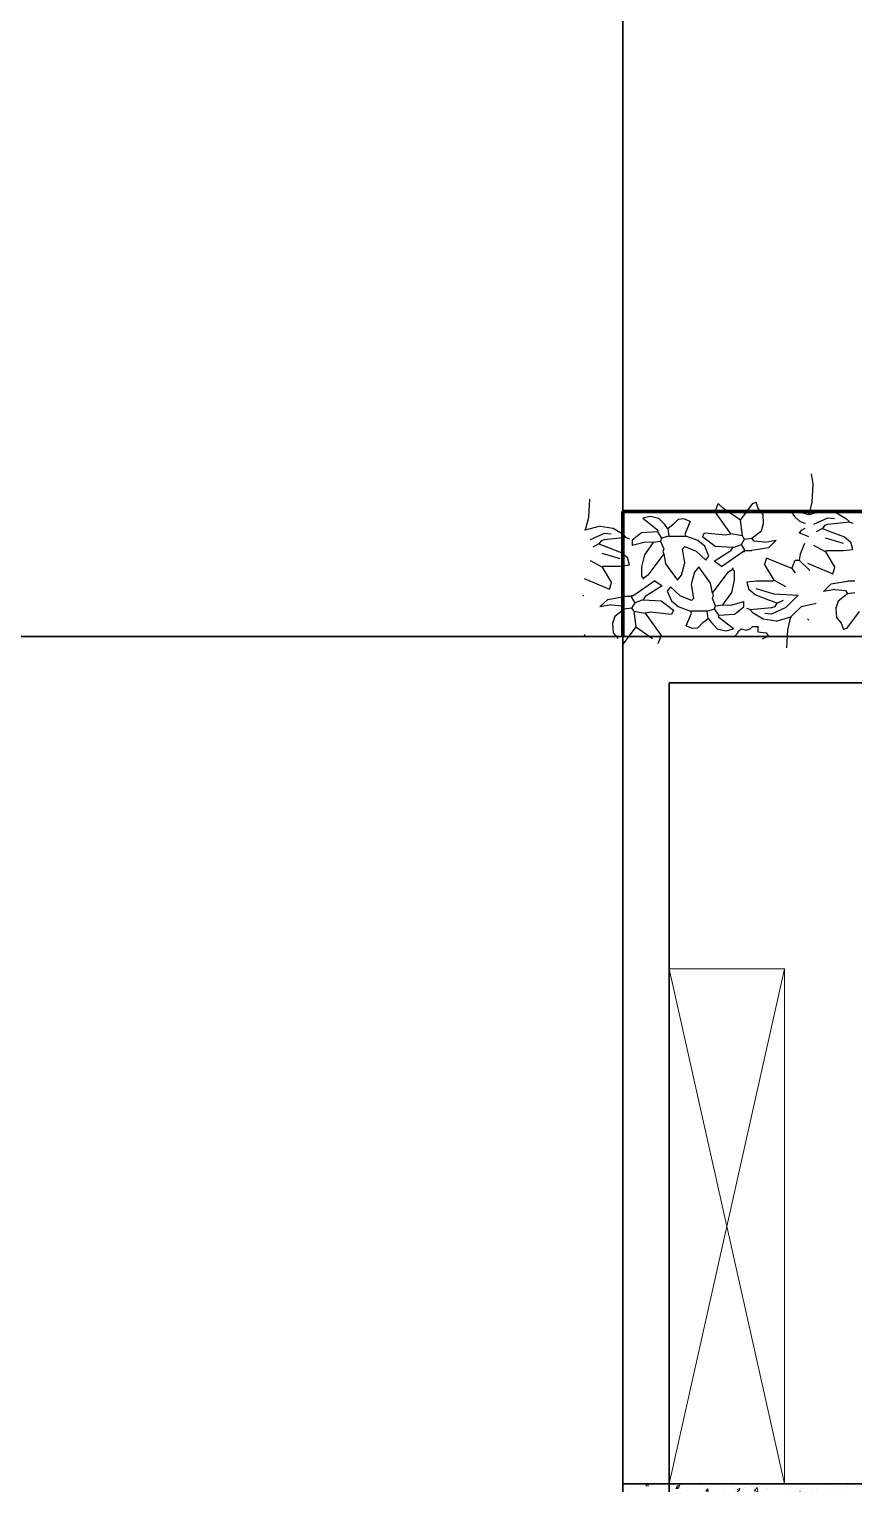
# Model space of a CAD drawing. Header units: inches. Extents: x 2013 to 15569, y -2551 to 2524.
# Drawn here: x 2847.7 to 3097.9, y 704.6 to 1146 of the extents above; entities that cross this region are included whole.
import ezdxf

# ---------------------------------------------------------------- set-up
doc = ezdxf.new("R2010")
doc.units = ezdxf.units.IN
doc.header["$MEASUREMENT"] = 0
for name, color, linetype, lineweight in [('A-FLOR-FTPT', 6, 'Continuous', 70), ('A-FLOR-PATT', 8, 'Continuous', 18), ('A-FURN', 8, 'Continuous', 18), ('A-WALL-FULL', 7, 'Continuous', 35), ('costruzioni', 2, 'Continuous', 35)]:
    doc.layers.add(name, color=color, linetype=linetype, lineweight=lineweight)
doc.layers.add('VERDE_siepe', color=96, linetype='Continuous')

msp = doc.modelspace()

# ---------------------------------------------------------------- hatches: boundary and pattern name
at = {"layer": 'A-FLOR-PATT'}
h = msp.add_hatch(dxfattribs=at)
h.set_pattern_fill('AR-CONC', color=256, scale=0.05, style=0)
h.set_pattern_definition([(50, (6369.254, 8814.728), (9.1092334, -0.796954), [0.9525, -10.4775]), (355, (6369.254, 8814.728), (-1.762141, 9.552832), [0.762, -8.382]), (100.451, (6370.013, 8814.662), (7.347125, 8.755834), [0.8095, -8.9045]), (46.1842, (6369.254, 8817.268), (13.553952, -2.102116), [1.42875, -15.71625]), (96.6356, (6370.383, 8817.093), (11.870212, 12.371278), [1.21425, -13.35675]), (351.184, (6369.254, 8817.268), (11.87023, 12.371256), [1.143, -12.573]), (21, (6370.524, 8816.633), (7.580744, -5.113276), [0.9525, -10.4775]), (326, (6370.524, 8816.633), (3.090101, 9.209398), [0.762, -8.382]), (71.4514, (6371.155, 8816.207), (10.6708245, 4.096143), [0.8095, -8.9045]), (37.5, (6369.2537, 8814.7284), (0.1544302, 4.227752), [0, -8.2804, 0, -8.509, 0, -8.41375]), (7.5, (6369.2537, 8814.7284), (3.3409831, 5.0090287), [0, -4.8514, 0, -8.0899, 0, -3.20675]), (327.5, (6366.4216, 8814.7284), (6.7795298, -0.2864372), [0, -3.175, 0, -9.906, 0, -13.1445]), (317.5, (6365.1516, 8814.7284), (7.406459, 1.2713246), [0, -4.1275, 0, -6.5786, 0, -9.3345])])
h.paths.add_polyline_path([(3027.796, 704.638), (3027.796, 690.638), (3127.796, 690.638), (3127.796, 704.208, 0.3668147), (3124.658, 703.638), (3124.271, 703.956, -0.0895784), (3125.075, 704.638)])

# ---------------------------------------------------------------- linework, layer by layer
at = {"layer": 'A-FLOR-FTPT'}
for p in [(3934.796, 999.638), (3027.796, 961.697)]:
    msp.add_line(p, (3027.796, 999.638), dxfattribs=at)
at = {"layer": 'A-FURN'}
for p, q in [((3041.796, 860.888), (3041.796, 722.215)), ((3041.796, 860.888), (3076.796, 860.888)), ((3041.796, 860.888), (3076.796, 704.638)), ((3041.796, 704.638), (3076.796, 860.888)), ((3076.796, 860.888), (3076.796, 704.638)), ((3041.796, 704.638), (3076.796, 704.638))]:
    msp.add_line(p, q, dxfattribs=at)
at = {"layer": 'A-WALL-FULL'}
for p, q in [((3027.796, 704.638), (3027.796, 961.697)), ((3342.077, 961.697), (3027.796, 961.697)), ((3041.796, 690.638), (3041.796, 947.697)), ((3327.796, 947.697), (3041.796, 947.697)), ((3027.796, 704.638), (3027.796, 690.638))]:
    msp.add_line(p, q, dxfattribs=at)
msp.add_lwpolyline([(3027.796, 704.638), (3127.796, 704.638), (3127.796, 690.638), (3027.796, 690.638)], close=True, dxfattribs=at)
at = {"layer": 'costruzioni'}
for p, q in [((3027.796, 961.697), (3027.796, 2523.5)), ((2012.639, 961.697), (3027.796, 961.697))]:
    msp.add_line(p, q, dxfattribs=at)
at = {"layer": 'VERDE_siepe'}
for p, q in [((3084.937, 1011.097), (3085.376, 1008.028)), ((3085.376, 1008.028), (3085.083, 1002.505)), ((3017.617, 1003.365), (3017.324, 997.842)), ((3055.774, 999.562), (3056.731, 1002.114)), ((3058.324, 1000.519), (3056.731, 1002.114)), ((3063.428, 997.011), (3067.255, 1002.114)), ((3067.255, 1002.114), (3068.211, 1002.432)), ((3068.848, 1000.519), (3068.211, 1002.432)), ((3085.083, 1002.505), (3084.156, 998.605)), ((3017.324, 997.842), (3016.397, 993.942)), ((3036.079, 998.174), (3033.8, 997.595)), ((3033.8, 997.595), (3038.264, 994.087)), ((3038.715, 997.561), (3036.079, 998.174)), ((3040.497, 995.681), (3038.715, 997.561)), ((3060.557, 992.865), (3055.774, 999.562)), ((3063.428, 997.011), (3058.324, 1000.519)), ((3070.339, 998.751), (3068.848, 1000.519)), ((3070.486, 995.99), (3070.339, 998.751)), ((3079.054, 999.244), (3078.735, 999.562)), ((3080.532, 999.365), (3079.054, 999.244)), ((3079.054, 999.244), (3079.829, 998.138)), ((3079.829, 998.138), (3081.293, 996.849)), ((3082.406, 999.181), (3080.532, 999.365)), ((3084.156, 998.605), (3082.406, 999.181)), ((3088.621, 999.882), (3084.156, 998.605)), ((3084.156, 998.605), (3084.156, 998.925)), ((3085.716, 995.794), (3089.998, 997.765)), ((3088.621, 999.882), (3092.552, 999.283)), ((3089.998, 997.765), (3092.009, 997.561)), ((3092.552, 999.283), (3095.628, 997.442)), ((3020.862, 995.219), (3016.397, 993.942)), ((3016.397, 993.942), (3016.397, 994.262)), ((3017.957, 991.131), (3022.239, 993.102)), ((3020.862, 995.219), (3024.793, 994.62)), ((3022.239, 993.102), (3024.25, 992.898)), ((3024.793, 994.62), (3027.868, 992.779)), ((3033.481, 993.131), (3030.611, 990.898)), ((3038.264, 993.449), (3033.481, 993.131)), ((3038.264, 994.087), (3038.264, 993.449)), ((3038.264, 993.449), (3039.541, 991.536)), ((3041.454, 994.406), (3040.497, 995.681)), ((3043.048, 995.681), (3041.454, 994.406)), ((3041.454, 994.406), (3041.773, 992.174)), ((3044.573, 997.254), (3043.048, 995.681)), ((3046.33, 997.407), (3044.573, 997.254)), ((3048.151, 996.638), (3046.33, 997.407)), ((3048.151, 996.638), (3046.556, 992.811)), ((3051.947, 991.908), (3052.584, 993.184)), ((3052.584, 993.184), (3058.963, 992.546)), ((3064.065, 992.227), (3063.428, 997.011)), ((3066.935, 991.59), (3069.805, 993.822)), ((3069.805, 993.822), (3070.486, 995.99)), ((3081.879, 993.903), (3081.286, 993.184)), ((3084.156, 991.908), (3081.286, 993.184)), ((3081.293, 996.849), (3082.582, 996.174)), ((3082.992, 994.517), (3081.879, 993.903)), ((3082.582, 996.174), (3083.199, 996.054)), ((3088.303, 994.46), (3086.389, 993.503)), ((3088.94, 995.417), (3088.303, 994.46)), ((3088.303, 994.46), (3090.853, 993.503)), ((3089.896, 995.735), (3088.94, 995.417)), ((3096.594, 996.373), (3089.896, 995.735)), ((3090.853, 993.503), (3095, 991.908)), ((3095.628, 997.442), (3096.594, 996.373)), ((3096.594, 996.373), (3097.55, 996.055)), ((3020.543, 989.797), (3018.63, 988.84)), ((3021.181, 990.754), (3020.543, 989.797)), ((3020.543, 989.797), (3023.094, 988.84)), ((3022.137, 991.072), (3021.181, 990.754)), ((3028.834, 991.71), (3022.137, 991.072)), ((3023.094, 988.84), (3027.241, 987.245)), ((3027.868, 992.779), (3028.834, 991.71)), ((3028.834, 991.71), (3029.791, 991.392)), ((3030.611, 990.898), (3030.611, 989.304)), ((3034.615, 990.35), (3030.611, 989.304)), ((3036.989, 990.26), (3034.322, 986.515)), ((3036.989, 990.261), (3034.615, 990.35)), ((3039.221, 990.579), (3036.989, 990.26)), ((3039.541, 991.536), (3039.221, 990.579)), ((3039.221, 990.579), (3040.178, 988.347)), ((3041.773, 992.174), (3039.541, 991.536)), ((3041.773, 992.174), (3046.875, 992.174)), ((3046.556, 988.984), (3045.918, 988.347)), ((3046.556, 992.811), (3046.875, 992.174)), ((3046.556, 988.984), (3049.992, 987.589)), ((3050.577, 990.81), (3046.875, 992.174)), ((3052.628, 989.123), (3050.577, 990.81)), ((3055.774, 989.038), (3051.947, 991.908)), ((3053.892, 986.114), (3052.628, 989.123)), ((3061.195, 988.72), (3055.774, 989.038)), ((3058.963, 992.546), (3060.557, 992.865)), ((3064.065, 992.227), (3060.557, 992.865)), ((3060.557, 987.763), (3061.195, 988.72)), ((3061.195, 988.72), (3063.746, 989.676)), ((3063.746, 989.676), (3064.703, 991.27)), ((3064.703, 988.081), (3063.746, 989.676)), ((3064.703, 991.27), (3064.065, 992.227)), ((3064.703, 991.27), (3066.935, 991.59)), ((3067.573, 990.633), (3066.935, 991.59)), ((3070.762, 990.313), (3067.573, 990.633)), ((3070.762, 990.313), (3074.293, 990.927)), ((3074.293, 990.927), (3071.95, 988.626)), ((3082.933, 989.914), (3081.528, 986.723)), ((3089.259, 987.444), (3085.751, 989.358)), ((3094.734, 989.949), (3089.284, 991.58)), ((3095, 991.908), (3096.913, 990.314)), ((3097.55, 988.081), (3096.913, 990.314)), ((3021.5, 982.781), (3017.992, 984.695)), ((3026.975, 985.286), (3021.525, 986.917)), ((3027.241, 987.245), (3029.154, 985.651)), ((3029.791, 983.418), (3029.154, 985.651)), ((3034.322, 986.515), (3033.443, 982.833)), ((3040.178, 986.752), (3035.394, 980.374)), ((3040.178, 988.347), (3039.859, 987.39)), ((3039.859, 987.39), (3040.178, 986.752)), ((3040.178, 986.752), (3040.765, 983.753)), ((3046.623, 984.06), (3045.918, 988.347)), ((3049.992, 987.589), (3052.935, 984.839)), ((3052.935, 984.839), (3053.892, 986.114)), ((3055.454, 984.573), (3060.557, 987.763)), ((3057.687, 982.979), (3055.454, 984.573)), ((3057.687, 982.979), (3064.065, 987.443)), ((3064.384, 987.443), (3064.065, 987.443)), ((3064.384, 987.443), (3064.703, 987.763)), ((3064.703, 987.443), (3064.384, 987.443)), ((3064.703, 987.763), (3064.703, 988.081)), ((3064.703, 987.443), (3064.703, 987.763)), ((3064.703, 987.763), (3066.935, 987.763)), ((3071.95, 988.626), (3066.935, 987.763)), ((3071.4, 985.53), (3070.762, 983.616)), ((3079.054, 982.341), (3071.4, 985.53)), ((3079.054, 982.341), (3080.011, 984.893)), ((3080.011, 984.893), (3081.286, 984.893)), ((3081.528, 986.723), (3081.286, 984.893)), ((3084.476, 981.703), (3081.286, 984.893)), ((3089.259, 987.444), (3089.578, 987.763)), ((3089.259, 987.444), (3092.129, 982.661)), ((3089.578, 987.763), (3094.68, 987.763)), ((3094.68, 987.763), (3097.55, 988.081)), ((3021.5, 982.781), (3021.819, 983.1)), ((3021.5, 982.781), (3024.37, 977.998)), ((3021.819, 983.1), (3026.921, 983.1)), ((3026.921, 983.1), (3029.791, 983.418)), ((3033.443, 982.833), (3033.481, 980.055)), ((3033.481, 980.055), (3034.119, 979.417)), ((3035.394, 980.374), (3034.119, 979.417)), ((3040.765, 983.753), (3044.324, 978.779)), ((3044.324, 978.78), (3045.6, 980.374)), ((3045.6, 980.374), (3046.623, 984.06)), ((3049.533, 981.24), (3048.509, 977.554)), ((3050.808, 982.834), (3049.533, 981.24)), ((3054.367, 977.861), (3050.809, 982.835)), ((3054.954, 974.862), (3059.738, 981.24)), ((3059.738, 981.24), (3061.013, 982.197)), ((3061.013, 982.197), (3061.332, 982.516)), ((3061.651, 981.559), (3061.013, 982.197)), ((3061.689, 978.781), (3061.651, 981.559)), ((3073.632, 978.833), (3070.762, 983.616)), ((3079.054, 982.341), (3080.011, 981.066)), ((3083.837, 983.936), (3091.491, 980.747)), ((3091.491, 980.747), (3092.129, 982.661)), ((3016.078, 979.273), (3023.732, 976.084)), ((3023.732, 976.084), (3024.37, 977.998)), ((3037.445, 978.635), (3031.067, 974.171)), ((3034.119, 979.417), (3033.8, 979.098)), ((3039.678, 977.041), (3034.575, 973.851)), ((3037.445, 978.635), (3039.678, 977.041)), ((3042.197, 976.775), (3041.241, 975.5)), ((3041.241, 975.5), (3042.505, 972.491)), ((3045.141, 974.025), (3042.197, 976.775)), ((3048.509, 977.554), (3049.214, 973.267)), ((3054.954, 974.862), (3054.367, 977.861)), ((3060.81, 975.099), (3061.689, 978.781)), ((3068.211, 978.514), (3065.341, 978.196)), ((3065.341, 978.196), (3065.978, 975.963)), ((3067.892, 974.369), (3065.978, 975.963)), ((3068.158, 976.328), (3073.607, 974.697)), ((3073.314, 978.514), (3068.211, 978.514)), ((3073.632, 978.833), (3073.314, 978.514)), ((3073.632, 978.833), (3077.14, 976.919)), ((3088.598, 975.35), (3090.941, 977.651)), ((3092.129, 975.964), (3088.598, 975.35)), ((3090.941, 977.651), (3095.956, 978.514)), ((3092.129, 975.964), (3095.318, 975.644)), ((3095.318, 975.644), (3095.956, 974.687)), ((3098.188, 978.514), (3095.956, 978.514)), ((3015.653, 974.176), (3015.983, 974.176)), ((3020.839, 970.687), (3023.182, 972.988)), ((3024.37, 971.3), (3020.839, 970.687)), ((3023.182, 972.988), (3028.197, 973.851)), ((3024.37, 971.3), (3027.559, 970.981)), ((3027.559, 970.981), (3028.197, 970.024)), ((3030.429, 973.851), (3028.197, 973.851)), ((3030.429, 974.171), (3030.748, 974.171)), ((3030.429, 974.171), (3030.429, 973.851)), ((3030.748, 974.171), (3030.429, 973.851)), ((3030.429, 973.851), (3030.429, 973.532)), ((3030.429, 973.532), (3031.386, 971.938)), ((3031.386, 971.938), (3030.429, 970.344)), ((3030.748, 974.171), (3031.067, 974.171)), ((3033.938, 972.894), (3031.386, 971.938)), ((3034.575, 973.851), (3033.938, 972.894)), ((3033.938, 972.894), (3039.358, 972.576)), ((3039.358, 972.576), (3043.185, 969.706)), ((3042.505, 972.491), (3044.555, 970.804)), ((3048.576, 972.629), (3045.141, 974.025)), ((3048.576, 972.63), (3049.214, 973.267)), ((3055.273, 974.224), (3054.954, 974.862)), ((3054.954, 973.267), (3055.273, 974.224)), ((3055.911, 971.035), (3054.954, 973.267)), ((3055.592, 970.078), (3055.911, 971.035)), ((3055.911, 971.035), (3058.143, 971.354)), ((3058.143, 971.354), (3060.81, 975.099)), ((3058.143, 971.353), (3060.517, 971.264)), ((3060.517, 971.264), (3064.522, 972.31)), ((3064.522, 970.716), (3064.522, 972.31)), ((3072.038, 972.774), (3067.892, 974.369)), ((3074.589, 971.817), (3072.038, 972.774)), ((3073.607, 974.697), (3081.003, 974.289)), ((3073.952, 970.86), (3074.589, 971.817)), ((3074.589, 971.817), (3076.502, 972.774)), ((3081.003, 974.289), (3077.175, 970.483)), ((3081.924, 970.86), (3086.389, 971.817)), ((3093.086, 972.455), (3092.406, 970.287)), ((3095.956, 974.687), (3093.086, 972.455)), ((3098.188, 975.007), (3095.956, 974.687)), ((3025.327, 967.792), (3024.647, 965.624)), ((3028.197, 970.024), (3025.327, 967.792)), ((3030.429, 970.344), (3028.197, 970.024)), ((3030.429, 970.344), (3031.067, 969.387)), ((3031.067, 969.387), (3034.575, 968.749)), ((3031.067, 969.387), (3031.705, 964.603)), ((3036.17, 969.067), (3034.575, 968.749)), ((3034.575, 968.749), (3039.358, 962.052)), ((3042.548, 968.43), (3036.17, 969.067)), ((3043.185, 969.706), (3042.548, 968.43)), ((3044.555, 970.804), (3048.257, 969.44)), ((3046.981, 964.976), (3048.576, 968.803)), ((3048.576, 968.803), (3048.257, 969.44)), ((3053.359, 969.44), (3048.257, 969.44)), ((3052.084, 965.933), (3053.678, 967.208)), ((3053.359, 969.44), (3055.592, 970.078)), ((3053.678, 967.208), (3053.359, 969.44)), ((3053.678, 967.208), (3054.635, 965.933)), ((3056.868, 968.165), (3055.592, 970.078)), ((3056.868, 968.165), (3061.651, 968.483)), ((3056.868, 967.527), (3056.868, 968.165)), ((3061.332, 964.019), (3056.868, 967.527)), ((3061.651, 968.483), (3064.522, 970.716)), ((3066.298, 969.904), (3065.341, 970.222)), ((3066.298, 969.904), (3072.995, 970.542)), ((3067.264, 968.835), (3066.298, 969.904)), ((3070.339, 966.994), (3067.264, 968.835)), ((3074.27, 966.395), (3070.339, 966.994)), ((3072.893, 968.512), (3070.882, 968.716)), ((3077.175, 970.483), (3072.893, 968.512)), ((3072.995, 970.542), (3073.952, 970.86)), ((3074.27, 966.395), (3078.735, 967.672)), ((3077.808, 963.772), (3078.735, 967.672)), ((3078.735, 967.672), (3081.924, 970.86)), ((3078.735, 967.672), (3078.735, 967.352)), ((3083.837, 967.033), (3084.156, 966.715)), ((3092.406, 970.287), (3092.552, 967.526)), ((3092.552, 967.526), (3094.043, 965.758)), ((3099.464, 969.266), (3095.637, 964.163)), ((3016.078, 962.37), (3016.397, 962.052)), ((3024.647, 965.624), (3024.793, 962.863)), ((3024.793, 962.863), (3026.284, 961.095)), ((3031.705, 964.603), (3027.878, 959.5)), ((3031.705, 964.603), (3036.808, 961.095)), ((3046.981, 964.976), (3048.802, 964.207)), ((3048.802, 964.207), (3050.559, 964.36)), ((3050.559, 964.36), (3052.084, 965.933)), ((3054.635, 965.933), (3056.417, 964.053)), ((3056.417, 964.053), (3059.053, 963.439)), ((3059.053, 963.439), (3061.332, 964.019)), ((3062.67, 962.799), (3061.713, 961.843)), ((3062.99, 963.436), (3062.67, 963.118)), ((3062.67, 963.118), (3062.67, 962.799)), ((3062.99, 963.436), (3063.627, 964.075)), ((3063.627, 964.075), (3065.181, 963.67)), ((3065.181, 963.67), (3066.434, 964.07)), ((3066.434, 964.07), (3067.135, 964.713)), ((3067.135, 964.713), (3068.73, 964.713)), ((3068.73, 964.713), (3068.73, 963.118)), ((3068.73, 963.118), (3071.28, 962.799)), ((3071.28, 962.799), (3071.919, 961.843)), ((3077.515, 958.249), (3077.808, 963.772)), ((3094.043, 965.758), (3094.68, 963.845)), ((3095.637, 964.163), (3094.68, 963.845)), ((3039.358, 962.052), (3038.402, 959.5)), ((3061.713, 961.843), (3061.126, 961.498)), ((3071.919, 961.843), (3070.005, 960.886))]:
    msp.add_line(p, q, dxfattribs=at)

doc.saveas('drawing.dxf')
